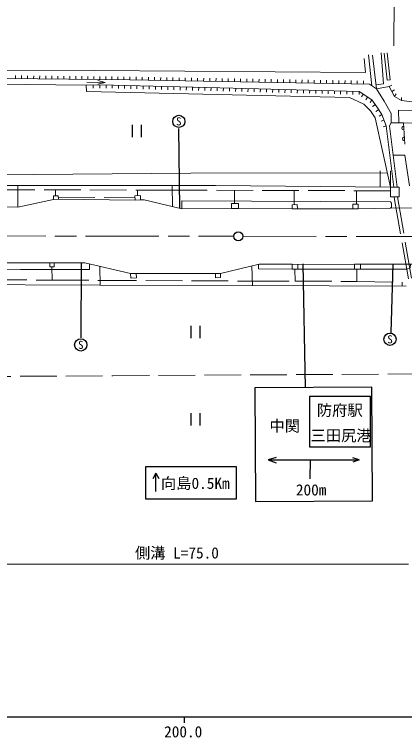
# Model space of a CAD drawing. Units: millimetres, scale not verified. Extents: x 40000 to 680000, y 20000 to 380000.
# Drawn here: x 240242 to 304048, y 201592 to 319731 of the extents above; entities that cross this region are included whole.
import ezdxf
from ezdxf.enums import TextEntityAlignment as Align

# ---------------------------------------------------------------- set-up
doc = ezdxf.new("R2010")
doc.units = ezdxf.units.MM
doc.header["$LTSCALE"] = 1000
doc.linetypes.add('CHAIN', pattern=[18.5, 12, -1.5, 3.5, -1.5])
doc.linetypes.add('DASHED', pattern=[7.5, 6, -1.5])
for name, color, linetype, lineweight in [('M-BGD', 7, 'Continuous', 9), ('M-BGD-EXST', 7, 'Continuous', 25), ('M-BMK', 2, 'CHAIN', 13), ('M-BMK-SRVR', 3, 'Continuous', 25), ('M-STR-HTXT', 7, 'Continuous', 13), ('M-STR-STRC', 7, 'Continuous', 25), ('M-TTL-BAND', 7, 'Continuous', 25)]:
    doc.layers.add(name, color=color, linetype=linetype, lineweight=lineweight)
doc.styles.add('ＭＳ ゴシック', font='')
doc.styles.get('ＭＳ ゴシック').set_extended_font_data('MS Gothic')

msp = doc.modelspace()

# ---------------------------------------------------------------- linework, layer by layer
at = {"layer": 'M-BGD'}
for p, q in [((298161, 313144), (298713, 308097)), ((298829, 313078), (299443, 307582)), ((240434, 309743), (240429, 309243)), ((241418, 309732), (241413, 309232)), ((242403, 309721), (242397, 309221)), ((243387, 309710), (243382, 309210)), ((244371, 309700), (244366, 309200)), ((245356, 309689), (245350, 309189)), ((246340, 309678), (246334, 309178)), ((247324, 309667), (247319, 309167)), ((248308, 309656), (248303, 309156)), ((249293, 309646), (249287, 309146)), ((250277, 309635), (250272, 309135)), ((251261, 309624), (251256, 309124)), ((252246, 309613), (252240, 309113)), ((253230, 309603), (253224, 309103)), ((254214, 309592), (254209, 309092)), ((255198, 309581), (255193, 309081)), ((256183, 309570), (256177, 309070)), ((257167, 309560), (257162, 309060)), ((258151, 309549), (258146, 309049)), ((259139, 309538), (259130, 309038)), ((255088, 308619), (252088, 308657)), ((255088, 308619), (253884, 308334)), ((255088, 308619), (253892, 308934)), ((260144, 309521), (260135, 309021)), ((261149, 309504), (261140, 309004)), ((262154, 309487), (262145, 308987)), ((263159, 309469), (263150, 308969)), ((264164, 309452), (264155, 308952)), ((265169, 309435), (265160, 308935)), ((266174, 309418), (266165, 308918)), ((267179, 309401), (267170, 308901)), ((268184, 309384), (268175, 308884)), ((269189, 309366), (269180, 308867)), ((270194, 309349), (270185, 308849)), ((271199, 309332), (271190, 308832)), ((272204, 309315), (272195, 308815)), ((273209, 309298), (273200, 308798)), ((274214, 309281), (274205, 308781)), ((275219, 309264), (275210, 308764)), ((276224, 309246), (276215, 308746)), ((277229, 309229), (277220, 308729)), ((278234, 309212), (278225, 308712)), ((279239, 309195), (279230, 308695)), ((280244, 309178), (280236, 308678)), ((281249, 309161), (281241, 308661)), ((282254, 309144), (282246, 308644)), ((283259, 309126), (283251, 308626)), ((284264, 309109), (284256, 308609)), ((285269, 309092), (285261, 308592)), ((286274, 309075), (286266, 308575)), ((287279, 309058), (287271, 308558)), ((288284, 309041), (288276, 308541)), ((289289, 309023), (289281, 308524)), ((290294, 309006), (290286, 308506)), ((291299, 308989), (291291, 308489)), ((292304, 308972), (292296, 308472)), ((293309, 308955), (293301, 308455)), ((294314, 308938), (294306, 308438)), ((295319, 308921), (295311, 308421)), ((296324, 308903), (296316, 308403)), ((297329, 308886), (297321, 308386)), ((253115, 307711), (253113, 308211)), ((254229, 307716), (254227, 308216)), ((255223, 307691), (255236, 308191)), ((256233, 307665), (256245, 308165)), ((257242, 307640), (257255, 308140)), ((258251, 307614), (258264, 308114)), ((259260, 307589), (259273, 308088)), ((260270, 307563), (260282, 308063)), ((261279, 307537), (261291, 308037)), ((262288, 307512), (262301, 308012)), ((263297, 307486), (263310, 307986)), ((264306, 307461), (264319, 307961)), ((265316, 307435), (265328, 307935)), ((266325, 307410), (266337, 307909)), ((267334, 307384), (267347, 307884)), ((268343, 307358), (268356, 307858)), ((269352, 307333), (269365, 307833)), ((270362, 307307), (270374, 307807)), ((271371, 307282), (271383, 307782)), ((272380, 307256), (272393, 307756)), ((273389, 307231), (273402, 307730)), ((274398, 307205), (274411, 307705)), ((275408, 307179), (275420, 307679)), ((276417, 307154), (276430, 307654)), ((277426, 307128), (277439, 307628)), ((278435, 307103), (278448, 307603)), ((279445, 307077), (279457, 307577)), ((280454, 307052), (280466, 307551)), ((281463, 307026), (281476, 307526)), ((282472, 307000), (282485, 307500)), ((283481, 306975), (283494, 307475)), ((284491, 306949), (284503, 307449)), ((285500, 306924), (285512, 307424)), ((286509, 306898), (286522, 307398)), ((287518, 306873), (287531, 307372)), ((288527, 306847), (288540, 307347)), ((289537, 306821), (289549, 307321)), ((290546, 306796), (290558, 307296)), ((291555, 306770), (291568, 307270)), ((292564, 306745), (292577, 307244)), ((293573, 306719), (293586, 307219)), ((294583, 306693), (294595, 307193)), ((295592, 306668), (295605, 307168)), ((301973, 308203), (301534, 307964)), ((302414, 307393), (301975, 307154)), ((296601, 306642), (296614, 307142)), ((297027, 306267), (297303, 306684)), ((297716, 305809), (297993, 306225)), ((302681, 306768), (302416, 306343)), ((303576, 306150), (303524, 305653)), ((298406, 305350), (298683, 305767)), ((298813, 304688), (299226, 304969)), ((299356, 303890), (299769, 304172)), ((303096, 302033), (303071, 304103)), ((299899, 303093), (300312, 303374)), ((300212, 302271), (300676, 302455)), ((300576, 301352), (301040, 301537)), ((303976, 300299), (303867, 302049)), ((304084, 298548), (303976, 300299)), ((240769, 291765), (240813, 288250)), ((266030, 291773), (266073, 288358)), ((303187, 291511), (301767, 291511)), ((301767, 291511), (301767, 289931)), ((303187, 289931), (303187, 291511)), ((247404, 290122), (246634, 290100)), ((246634, 290100), (246650, 289511)), ((246650, 289511), (247420, 289532)), ((247420, 289532), (247404, 290122)), ((247420, 289532), (259963, 289406)), ((260836, 290137), (259947, 290116)), ((259947, 290116), (259963, 289406)), ((260853, 289427), (260836, 290137)), ((301767, 289931), (303187, 289931)), ((259963, 289406), (260853, 289427)), ((267633, 287990), (267595, 289280)), ((276873, 288850), (275753, 288846)), ((275753, 288846), (275756, 288036)), ((276876, 288040), (276873, 288850)), ((286510, 288664), (285650, 288650)), ((285650, 288650), (285661, 287970)), ((286521, 287984), (286510, 288664)), ((296475, 288741), (295585, 288727)), ((295585, 288727), (295598, 287977)), ((296488, 287992), (296475, 288741)), ((275756, 288036), (267633, 287990)), ((275756, 288036), (276876, 288040)), ((285661, 287970), (276876, 288040)), ((285661, 287970), (286521, 287984)), ((295598, 287977), (286521, 287984)), ((295598, 287977), (296488, 287992)), ((301816, 288097), (296488, 287992)), ((301816, 288097), (306597, 288117)), ((236717, 279162), (246019, 279163)), ((246759, 279163), (246019, 279163)), ((246019, 279163), (246019, 278483)), ((246759, 279163), (251776, 279128)), ((246759, 278483), (246759, 279163)), ((251776, 279128), (259245, 277386)), ((285684, 278909), (285677, 278129)), ((286614, 278901), (285684, 278909)), ((286607, 278121), (286614, 278901)), ((286614, 278901), (295878, 278932)), ((295878, 278932), (295870, 278132)), ((296838, 278922), (295878, 278932)), ((296830, 278122), (296838, 278922)), ((246019, 278483), (246759, 278483)), ((254217, 278559), (254281, 275523)), ((279094, 278640), (279168, 275422)), ((285677, 278129), (286607, 278121)), ((295870, 278132), (286607, 278121)), ((295870, 278132), (296830, 278122)), ((260165, 277411), (259245, 277386)), ((259245, 277386), (259265, 276667)), ((259265, 276667), (260185, 276692)), ((260165, 277411), (273128, 277403)), ((260185, 276692), (260165, 277411)), ((273918, 277409), (273128, 277403)), ((273128, 277403), (273134, 276723)), ((273134, 276723), (273924, 276729)), ((273924, 276729), (273918, 277409))]:
    msp.add_line(p, q, dxfattribs=at)
at = {"layer": 'M-BGD', "linetype": 'DASHED', "lineweight": 13}
for p, q in [((266079, 291036), (223756, 291089)), ((246967, 291060), (246968, 290110)), ((260372, 291043), (260392, 290127)), ((301767, 290922), (266079, 291036)), ((276261, 291004), (276225, 288847)), ((285970, 290972), (286007, 288656)), ((296165, 288736), (296175, 290940)), ((247410, 289890), (259954, 289796)), ((304711, 276531), (302340, 289931)), ((302874, 289931), (305214, 276537)), ((246373, 278483), (246398, 276331)), ((286123, 278125), (286152, 276153)), ((296259, 278128), (296233, 276112))]:
    msp.add_line(p, q, dxfattribs=at)
at = {"layer": 'M-BGD'}
for points in [[(216410, 313363), (216767, 312391), (218791, 311923), (218924, 310544), (253342, 310557), (297667, 310272), (297426, 312543)], [(299368, 308254), (300619, 308402), (300221, 313478)], [(300702, 313395), (301213, 308975), (301707, 309034), (301220, 313471)], [(214527, 312720), (215786, 309603), (234007, 309299), (259130, 309038), (298326, 308369), (299443, 307582), (300691, 305579), (301835, 303577), (301880, 302006), (301579, 301557), (302820, 291511)], [(221918, 291776), (216488, 307385), (217026, 308583), (251999, 308206), (252024, 307171), (280621, 306489), (295027, 306148), (297372, 305082), (298480, 303996), (299247, 302845), (301767, 291511), (273142, 291777), (243670, 291763), (223757, 291780), (221794, 296871), (220300, 296426)], [(302296, 291511), (301040, 301537), (300312, 303374), (299503, 304623), (298683, 305767), (296614, 307142), (276042, 307689), (254227, 308216), (251999, 308206)], [(299443, 307582), (301534, 307964), (302416, 306343), (303524, 305653), (305803, 305412), (310184, 305075), (315072, 304730), (322511, 304610), (332646, 304586), (341891, 304947), (350895, 305115), (359707, 305452), (365533, 305573), (367964, 305693), (385250, 302202), (404760, 298451), (419160, 296723), (422065, 296543)], [(303071, 304103), (310932, 304025), (331643, 303395), (360020, 304028), (367567, 304032), (403985, 297202)], [(404416, 295557), (376078, 300977), (362253, 302225), (331872, 301682), (326523, 301529), (303867, 302049), (301880, 302006)], [(304877, 291746), (304085, 296751), (302176, 296719)], [(222944, 293887), (223661, 293937), (223950, 293441), (269110, 293776), (301246, 293852)], [(246650, 289511), (240782, 288243), (236720, 288291)], [(267633, 287990), (261482, 289442), (260853, 289427)], [(267595, 289280), (301733, 289092), (301898, 288916), (301909, 288251), (301761, 288096)], [(252534, 278951), (252521, 278075), (241249, 278062), (229792, 278021), (229383, 278146), (229182, 278363), (229168, 278760), (229377, 279167)], [(273918, 277409), (280261, 278918), (285684, 278909)], [(285677, 278129), (280148, 278152), (280147, 278891)], [(304999, 278936), (304986, 278361), (304473, 278120), (296830, 278122)], [(296838, 278922), (304982, 278936), (308390, 278936), (315677, 279016)], [(304286, 275365), (279123, 275422), (254227, 275523), (229673, 275593)]]:
    msp.add_lwpolyline(points, dxfattribs=at)
at = {"layer": 'M-BGD', "linetype": 'DASHED', "lineweight": 13}
for points in [[(229431, 276414), (236282, 276370), (246386, 276331), (254225, 276283), (279159, 276170), (286135, 276153), (296204, 276113), (303642, 275973), (303657, 275367)], [(233658, 260561), (256314, 260707), (306741, 261009)]]:
    msp.add_lwpolyline(points, dxfattribs=at)
at = {"layer": 'M-BGD'}
for centre, start, end in [((303914, 301174), 92.06416, 275.03362), ((304022, 299423), 92.06217, 275.03365)]:
    msp.add_arc(centre, 292, start, end, dxfattribs=at)
at = {"layer": 'M-BGD-EXST'}
for p, q in [((259482, 301676), (259482, 299676)), ((260982, 301676), (260982, 299676)), ((267096, 301109), (267236, 288091)), ((251158, 279168), (251124, 266915)), ((302118, 278925), (301806, 267731)), ((269089, 268848), (269089, 266848)), ((270589, 268848), (270589, 266848)), ((269089, 254564), (269089, 252564)), ((270589, 254564), (270589, 252564))]:
    msp.add_line(p, q, dxfattribs=at)
for centre in [(267121, 302269), (301667, 266657), (251087, 265743)]:
    msp.add_circle(centre, 1000, dxfattribs=at)
at = {"layer": 'M-BMK'}
for p, q in [((177872, 283629), (276112, 283486)), ((277612, 283484), (376092, 283323))]:
    msp.add_line(p, q, dxfattribs=at)
at = {"layer": 'M-BMK-SRVR'}
msp.add_circle((276862, 283485), 750, dxfattribs=at)
at = {"layer": 'M-STR-HTXT'}
for p, q in [((302313, 314585), (302393, 335820)), ((300067, 291511), (300067, 294177)), ((301767, 291511), (301767, 294177)), ((229680, 229943), (304693, 229943))]:
    msp.add_line(p, q, dxfattribs=at)
at = {"layer": 'M-STR-STRC'}
for p, q in [((287421, 279007), (287797, 258754)), ((298715, 258814), (279565, 258709)), ((298818, 240265), (298715, 258814)), ((279565, 258709), (279668, 240159)), ((298471, 257310), (288481, 257310)), ((288481, 257310), (288481, 249100)), ((298471, 249100), (298471, 257310)), ((288481, 249100), (298471, 249100)), ((283024, 247345), (281718, 246939)), ((281718, 246939), (283024, 246450)), ((288613, 243842), (288640, 246939)), ((296599, 246939), (295606, 246579)), ((276588, 245798), (261698, 245798)), ((261698, 245798), (261698, 240578)), ((276588, 240578), (276588, 245798)), ((263346, 244798), (262892, 243859)), ((261698, 240578), (276588, 240578)), ((279668, 240159), (298818, 240265))]:
    msp.add_line(p, q, dxfattribs=at)
for points in [[(281718, 246939), (296599, 246939), (295602, 247298)], [(263346, 241786), (263346, 244798), (263831, 243907)]]:
    msp.add_lwpolyline(points, dxfattribs=at)
at = {"layer": 'M-TTL-BAND'}
for p, q in [((40000, 205000), (579000, 205000)), ((268000, 205000), (268000, 204000))]:
    msp.add_line(p, q, dxfattribs=at)

# ---------------------------------------------------------------- texts
at = {"layer": 'M-BGD-EXST', "style": 'ＭＳ ゴシック'}
for p in [(267121, 302269), (301667, 266657), (251087, 265743)]:
    msp.add_text('S', height=1320, dxfattribs=at).set_placement(p, align=Align.MIDDLE_CENTER)
at = {"layer": 'M-STR-HTXT', "style": 'ＭＳ ゴシック'}
msp.add_text('側溝 L=75.0', height=1833, dxfattribs=at).set_placement((266815, 231759), align=Align.MIDDLE_CENTER)
at = {"layer": 'M-STR-STRC', "style": 'ＭＳ ゴシック'}
for s, p in [('防府駅', (293455, 255085)), ('中関', (284450, 252497)), ('三田尻港', (293671, 250933)), ('向島0.5Km', (269824, 243134)), ('200m', (288771, 242054))]:
    msp.add_text(s, height=1833, dxfattribs=at).set_placement(p, align=Align.MIDDLE_CENTER)
at = {"layer": 'M-TTL-BAND', "style": 'ＭＳ ゴシック'}
msp.add_text('200.0', height=1833, dxfattribs=at).set_placement((267844, 201072), align=Align.BOTTOM_CENTER)

doc.saveas('drawing.dxf')
